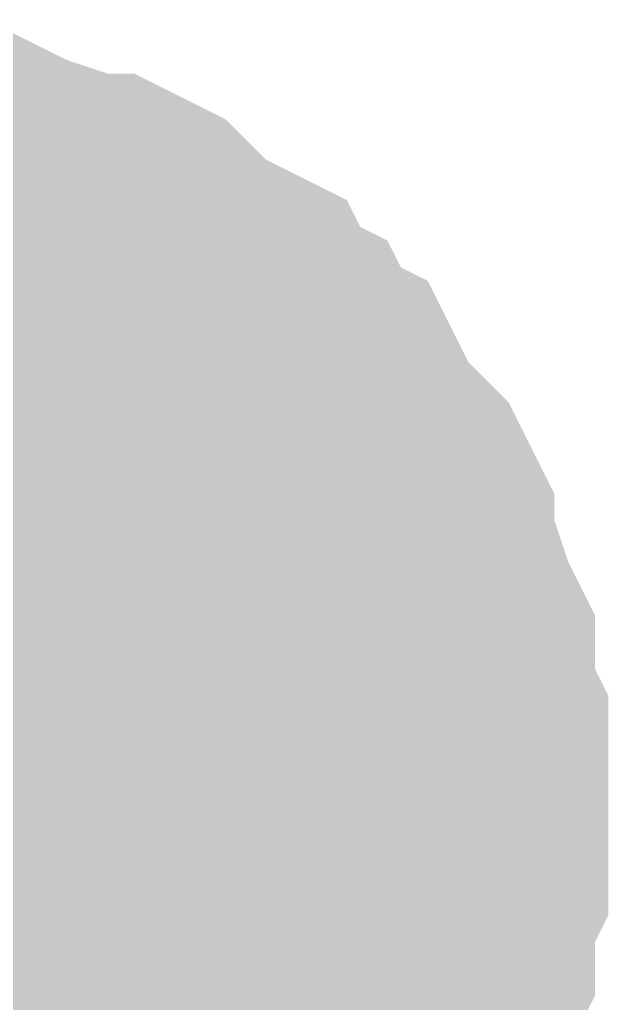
# Model space of a CAD drawing. Header units: inches. Extents: x 0 to 432, y 0 to 280.
# Drawn here: x 226.228 to 226.719, y 162.388 to 163.208 of the extents above; entities that cross this region are included whole.
import ezdxf

# ---------------------------------------------------------------- set-up
doc = ezdxf.new("R2010")
doc.units = ezdxf.units.IN
doc.layers.add('Sheet', color=255, linetype='Continuous')

msp = doc.modelspace()

# ---------------------------------------------------------------- linework, layer by layer
at = {"layer": 'Sheet'}
for points in [[(226.06383, 163.0582, 0.29972, 0.29972, 0), (226.08629, 163.0582, 0.29972, 0.29972, 0), (226.11999, 163.0582, 0.29972, 0.29972, 0), (226.14245, 163.04697, 0.29972, 0.29972, 0), (226.16491, 163.04697, 0.29972, 0.29972, 0), (226.18737, 163.04697, 0.29972, 0.29972, 0), (226.20983, 163.03574, 0.29972, 0.29972, 0), (226.24352, 163.02451, 0.29972, 0.29972, 0), (226.26599, 163.01328, 0.29972, 0.29972, 0), (226.28845, 163.01328, 0.29972, 0.29972, 0), (226.31091, 163.00205, 0.29972, 0.29972, 0), (226.32214, 162.99082, 0.29972, 0.29972, 0), (226.3446, 162.96836, 0.29972, 0.29972, 0), (226.36706, 162.95713, 0.29972, 0.29972, 0), (226.38952, 162.9459, 0.29972, 0.29972, 0), (226.40075, 162.92344, 0.29972, 0.29972, 0), (226.42322, 162.91221, 0.29972, 0.29972, 0), (226.43445, 162.88975, 0.29972, 0.29972, 0), (226.45691, 162.87852, 0.29972, 0.29972, 0), (226.46814, 162.85606, 0.29972, 0.29972, 0), (226.47937, 162.8336, 0.29972, 0.29972, 0), (226.50183, 162.81114, 0.29972, 0.29972, 0), (226.51306, 162.79991, 0.29972, 0.29972, 0), (226.52429, 162.77745, 0.29972, 0.29972, 0), (226.52429, 162.75499, 0.29972, 0.29972, 0), (226.53552, 162.73253, 0.29972, 0.29972, 0), (226.54675, 162.69884, 0.29972, 0.29972, 0), (226.55798, 162.67638, 0.29972, 0.29972, 0), (226.55798, 162.65392, 0.29972, 0.29972, 0), (226.55798, 162.63146, 0.29972, 0.29972, 0), (226.56922, 162.609, 0.29972, 0.29972, 0), (226.56922, 162.57531, 0.29972, 0.29972, 0), (226.56922, 162.55285, 0.29972, 0.29972, 0)], [(226.06383, 163.0582, 0.29972, 0.29972, 0), (226.08629, 163.0582, 0.29972, 0.29972, 0), (226.11999, 163.0582, 0.29972, 0.29972, 0), (226.14245, 163.04697, 0.29972, 0.29972, 0), (226.16491, 163.04697, 0.29972, 0.29972, 0), (226.18737, 163.04697, 0.29972, 0.29972, 0), (226.20983, 163.03574, 0.29972, 0.29972, 0), (226.24352, 163.02451, 0.29972, 0.29972, 0), (226.26599, 163.01328, 0.29972, 0.29972, 0), (226.28845, 163.01328, 0.29972, 0.29972, 0), (226.31091, 163.00205, 0.29972, 0.29972, 0), (226.32214, 162.99082, 0.29972, 0.29972, 0), (226.3446, 162.96836, 0.29972, 0.29972, 0), (226.36706, 162.95713, 0.29972, 0.29972, 0), (226.38952, 162.9459, 0.29972, 0.29972, 0), (226.40075, 162.92344, 0.29972, 0.29972, 0), (226.42322, 162.91221, 0.29972, 0.29972, 0), (226.43445, 162.88975, 0.29972, 0.29972, 0), (226.45691, 162.87852, 0.29972, 0.29972, 0), (226.46814, 162.85606, 0.29972, 0.29972, 0), (226.47937, 162.8336, 0.29972, 0.29972, 0), (226.50183, 162.81114, 0.29972, 0.29972, 0), (226.51306, 162.79991, 0.29972, 0.29972, 0), (226.52429, 162.77745, 0.29972, 0.29972, 0), (226.52429, 162.75499, 0.29972, 0.29972, 0), (226.53552, 162.73253, 0.29972, 0.29972, 0), (226.54675, 162.69884, 0.29972, 0.29972, 0), (226.55798, 162.67638, 0.29972, 0.29972, 0), (226.55798, 162.65392, 0.29972, 0.29972, 0), (226.55798, 162.63146, 0.29972, 0.29972, 0), (226.56922, 162.609, 0.29972, 0.29972, 0), (226.56922, 162.57531, 0.29972, 0.29972, 0), (226.56922, 162.55285, 0.29972, 0.29972, 0)], [(226.06383, 163.0582, 0.29972, 0.29972, 0), (226.08629, 163.0582, 0.29972, 0.29972, 0), (226.11999, 163.0582, 0.29972, 0.29972, 0), (226.14245, 163.04697, 0.29972, 0.29972, 0), (226.16491, 163.04697, 0.29972, 0.29972, 0), (226.18737, 163.04697, 0.29972, 0.29972, 0), (226.20983, 163.03574, 0.29972, 0.29972, 0), (226.24352, 163.02451, 0.29972, 0.29972, 0), (226.26599, 163.01328, 0.29972, 0.29972, 0), (226.28845, 163.01328, 0.29972, 0.29972, 0), (226.31091, 163.00205, 0.29972, 0.29972, 0), (226.32214, 162.99082, 0.29972, 0.29972, 0), (226.3446, 162.96836, 0.29972, 0.29972, 0), (226.36706, 162.95713, 0.29972, 0.29972, 0), (226.38952, 162.9459, 0.29972, 0.29972, 0), (226.40075, 162.92344, 0.29972, 0.29972, 0), (226.42322, 162.91221, 0.29972, 0.29972, 0), (226.43445, 162.88975, 0.29972, 0.29972, 0), (226.45691, 162.87852, 0.29972, 0.29972, 0), (226.46814, 162.85606, 0.29972, 0.29972, 0), (226.47937, 162.8336, 0.29972, 0.29972, 0), (226.50183, 162.81114, 0.29972, 0.29972, 0), (226.51306, 162.79991, 0.29972, 0.29972, 0), (226.52429, 162.77745, 0.29972, 0.29972, 0), (226.52429, 162.75499, 0.29972, 0.29972, 0), (226.53552, 162.73253, 0.29972, 0.29972, 0), (226.54675, 162.69884, 0.29972, 0.29972, 0), (226.55798, 162.67638, 0.29972, 0.29972, 0), (226.55798, 162.65392, 0.29972, 0.29972, 0), (226.55798, 162.63146, 0.29972, 0.29972, 0), (226.56922, 162.609, 0.29972, 0.29972, 0), (226.56922, 162.57531, 0.29972, 0.29972, 0), (226.56922, 162.55285, 0.29972, 0.29972, 0)], [(226.06383, 163.0582, 0.29972, 0.29972, 0), (226.08629, 163.0582, 0.29972, 0.29972, 0), (226.11999, 163.0582, 0.29972, 0.29972, 0), (226.14245, 163.04697, 0.29972, 0.29972, 0), (226.16491, 163.04697, 0.29972, 0.29972, 0), (226.18737, 163.04697, 0.29972, 0.29972, 0), (226.20983, 163.03574, 0.29972, 0.29972, 0), (226.24352, 163.02451, 0.29972, 0.29972, 0), (226.26599, 163.01328, 0.29972, 0.29972, 0), (226.28845, 163.01328, 0.29972, 0.29972, 0), (226.31091, 163.00205, 0.29972, 0.29972, 0), (226.32214, 162.99082, 0.29972, 0.29972, 0), (226.3446, 162.96836, 0.29972, 0.29972, 0), (226.36706, 162.95713, 0.29972, 0.29972, 0), (226.38952, 162.9459, 0.29972, 0.29972, 0), (226.40075, 162.92344, 0.29972, 0.29972, 0), (226.42322, 162.91221, 0.29972, 0.29972, 0), (226.43445, 162.88975, 0.29972, 0.29972, 0), (226.45691, 162.87852, 0.29972, 0.29972, 0), (226.46814, 162.85606, 0.29972, 0.29972, 0), (226.47937, 162.8336, 0.29972, 0.29972, 0), (226.50183, 162.81114, 0.29972, 0.29972, 0), (226.51306, 162.79991, 0.29972, 0.29972, 0), (226.52429, 162.77745, 0.29972, 0.29972, 0), (226.52429, 162.75499, 0.29972, 0.29972, 0), (226.53552, 162.73253, 0.29972, 0.29972, 0), (226.54675, 162.69884, 0.29972, 0.29972, 0), (226.55798, 162.67638, 0.29972, 0.29972, 0), (226.55798, 162.65392, 0.29972, 0.29972, 0), (226.55798, 162.63146, 0.29972, 0.29972, 0), (226.56922, 162.609, 0.29972, 0.29972, 0), (226.56922, 162.57531, 0.29972, 0.29972, 0), (226.56922, 162.55285, 0.29972, 0.29972, 0)], [(226.06383, 163.0582, 0.29972, 0.29972, 0), (226.08629, 163.0582, 0.29972, 0.29972, 0), (226.11999, 163.0582, 0.29972, 0.29972, 0), (226.14245, 163.04697, 0.29972, 0.29972, 0), (226.16491, 163.04697, 0.29972, 0.29972, 0), (226.18737, 163.04697, 0.29972, 0.29972, 0), (226.20983, 163.03574, 0.29972, 0.29972, 0), (226.24352, 163.02451, 0.29972, 0.29972, 0), (226.26599, 163.01328, 0.29972, 0.29972, 0), (226.28845, 163.01328, 0.29972, 0.29972, 0), (226.31091, 163.00205, 0.29972, 0.29972, 0), (226.32214, 162.99082, 0.29972, 0.29972, 0), (226.3446, 162.96836, 0.29972, 0.29972, 0), (226.36706, 162.95713, 0.29972, 0.29972, 0), (226.38952, 162.9459, 0.29972, 0.29972, 0), (226.40075, 162.92344, 0.29972, 0.29972, 0), (226.42322, 162.91221, 0.29972, 0.29972, 0), (226.43445, 162.88975, 0.29972, 0.29972, 0), (226.45691, 162.87852, 0.29972, 0.29972, 0), (226.46814, 162.85606, 0.29972, 0.29972, 0), (226.47937, 162.8336, 0.29972, 0.29972, 0), (226.50183, 162.81114, 0.29972, 0.29972, 0), (226.51306, 162.79991, 0.29972, 0.29972, 0), (226.52429, 162.77745, 0.29972, 0.29972, 0), (226.52429, 162.75499, 0.29972, 0.29972, 0), (226.53552, 162.73253, 0.29972, 0.29972, 0), (226.54675, 162.69884, 0.29972, 0.29972, 0), (226.55798, 162.67638, 0.29972, 0.29972, 0), (226.55798, 162.65392, 0.29972, 0.29972, 0), (226.55798, 162.63146, 0.29972, 0.29972, 0), (226.56922, 162.609, 0.29972, 0.29972, 0), (226.56922, 162.57531, 0.29972, 0.29972, 0), (226.56922, 162.55285, 0.29972, 0.29972, 0)], [(226.06383, 163.0582, 0.29972, 0.29972, 0), (226.08629, 163.0582, 0.29972, 0.29972, 0), (226.11999, 163.0582, 0.29972, 0.29972, 0), (226.14245, 163.04697, 0.29972, 0.29972, 0), (226.16491, 163.04697, 0.29972, 0.29972, 0), (226.18737, 163.04697, 0.29972, 0.29972, 0), (226.20983, 163.03574, 0.29972, 0.29972, 0), (226.24352, 163.02451, 0.29972, 0.29972, 0), (226.26599, 163.01328, 0.29972, 0.29972, 0), (226.28845, 163.01328, 0.29972, 0.29972, 0), (226.31091, 163.00205, 0.29972, 0.29972, 0), (226.32214, 162.99082, 0.29972, 0.29972, 0), (226.3446, 162.96836, 0.29972, 0.29972, 0), (226.36706, 162.95713, 0.29972, 0.29972, 0), (226.38952, 162.9459, 0.29972, 0.29972, 0), (226.40075, 162.92344, 0.29972, 0.29972, 0), (226.42322, 162.91221, 0.29972, 0.29972, 0), (226.43445, 162.88975, 0.29972, 0.29972, 0), (226.45691, 162.87852, 0.29972, 0.29972, 0), (226.46814, 162.85606, 0.29972, 0.29972, 0), (226.47937, 162.8336, 0.29972, 0.29972, 0), (226.50183, 162.81114, 0.29972, 0.29972, 0), (226.51306, 162.79991, 0.29972, 0.29972, 0), (226.52429, 162.77745, 0.29972, 0.29972, 0), (226.52429, 162.75499, 0.29972, 0.29972, 0), (226.53552, 162.73253, 0.29972, 0.29972, 0), (226.54675, 162.69884, 0.29972, 0.29972, 0), (226.55798, 162.67638, 0.29972, 0.29972, 0), (226.55798, 162.65392, 0.29972, 0.29972, 0), (226.55798, 162.63146, 0.29972, 0.29972, 0), (226.56922, 162.609, 0.29972, 0.29972, 0), (226.56922, 162.57531, 0.29972, 0.29972, 0), (226.56922, 162.55285, 0.29972, 0.29972, 0)], [(226.06383, 163.0582, 0.29972, 0.29972, 0), (226.08629, 163.0582, 0.29972, 0.29972, 0), (226.11999, 163.0582, 0.29972, 0.29972, 0), (226.14245, 163.04697, 0.29972, 0.29972, 0), (226.16491, 163.04697, 0.29972, 0.29972, 0), (226.18737, 163.04697, 0.29972, 0.29972, 0), (226.20983, 163.03574, 0.29972, 0.29972, 0), (226.24352, 163.02451, 0.29972, 0.29972, 0), (226.26599, 163.01328, 0.29972, 0.29972, 0), (226.28845, 163.01328, 0.29972, 0.29972, 0), (226.31091, 163.00205, 0.29972, 0.29972, 0), (226.32214, 162.99082, 0.29972, 0.29972, 0), (226.3446, 162.96836, 0.29972, 0.29972, 0), (226.36706, 162.95713, 0.29972, 0.29972, 0), (226.38952, 162.9459, 0.29972, 0.29972, 0), (226.40075, 162.92344, 0.29972, 0.29972, 0), (226.42322, 162.91221, 0.29972, 0.29972, 0), (226.43445, 162.88975, 0.29972, 0.29972, 0), (226.45691, 162.87852, 0.29972, 0.29972, 0), (226.46814, 162.85606, 0.29972, 0.29972, 0), (226.47937, 162.8336, 0.29972, 0.29972, 0), (226.50183, 162.81114, 0.29972, 0.29972, 0), (226.51306, 162.79991, 0.29972, 0.29972, 0), (226.52429, 162.77745, 0.29972, 0.29972, 0), (226.52429, 162.75499, 0.29972, 0.29972, 0), (226.53552, 162.73253, 0.29972, 0.29972, 0), (226.54675, 162.69884, 0.29972, 0.29972, 0), (226.55798, 162.67638, 0.29972, 0.29972, 0), (226.55798, 162.65392, 0.29972, 0.29972, 0), (226.55798, 162.63146, 0.29972, 0.29972, 0), (226.56922, 162.609, 0.29972, 0.29972, 0), (226.56922, 162.57531, 0.29972, 0.29972, 0), (226.56922, 162.55285, 0.29972, 0.29972, 0)], [(226.16491, 163.04697, 0.09906, 0.09906, 0), (226.18737, 163.04697, 0.09906, 0.09906, 0), (226.20983, 163.03574, 0.09906, 0.09906, 0), (226.24352, 163.02451, 0.09906, 0.09906, 0), (226.26599, 163.01328, 0.09906, 0.09906, 0), (226.28845, 163.01328, 0.09906, 0.09906, 0), (226.31091, 163.00205, 0.09906, 0.09906, 0), (226.32214, 162.99082, 0.09906, 0.09906, 0), (226.3446, 162.96836, 0.09906, 0.09906, 0), (226.36706, 162.95713, 0.09906, 0.09906, 0), (226.38952, 162.9459, 0.09906, 0.09906, 0), (226.40075, 162.92344, 0.09906, 0.09906, 0), (226.42322, 162.91221, 0.09906, 0.09906, 0), (226.43445, 162.88975, 0.09906, 0.09906, 0), (226.45691, 162.87852, 0.09906, 0.09906, 0), (226.46814, 162.85606, 0.09906, 0.09906, 0), (226.47937, 162.8336, 0.09906, 0.09906, 0), (226.50183, 162.81114, 0.09906, 0.09906, 0), (226.51306, 162.79991, 0.09906, 0.09906, 0), (226.52429, 162.77745, 0.09906, 0.09906, 0), (226.52429, 162.75499, 0.09906, 0.09906, 0), (226.53552, 162.73253, 0.09906, 0.09906, 0), (226.54675, 162.69884, 0.09906, 0.09906, 0), (226.55798, 162.67638, 0.09906, 0.09906, 0), (226.55798, 162.65392, 0.09906, 0.09906, 0), (226.55798, 162.63146, 0.09906, 0.09906, 0), (226.56922, 162.609, 0.09906, 0.09906, 0), (226.56922, 162.57531, 0.09906, 0.09906, 0), (226.56922, 162.55285, 0.09906, 0.09906, 0)], [(226.16491, 163.04697, 0.09906, 0.09906, 0), (226.18737, 163.04697, 0.09906, 0.09906, 0), (226.20983, 163.03574, 0.09906, 0.09906, 0), (226.24352, 163.02451, 0.09906, 0.09906, 0), (226.26599, 163.01328, 0.09906, 0.09906, 0), (226.28845, 163.01328, 0.09906, 0.09906, 0), (226.31091, 163.00205, 0.09906, 0.09906, 0), (226.32214, 162.99082, 0.09906, 0.09906, 0), (226.3446, 162.96836, 0.09906, 0.09906, 0), (226.36706, 162.95713, 0.09906, 0.09906, 0), (226.38952, 162.9459, 0.09906, 0.09906, 0), (226.40075, 162.92344, 0.09906, 0.09906, 0), (226.42322, 162.91221, 0.09906, 0.09906, 0), (226.43445, 162.88975, 0.09906, 0.09906, 0), (226.45691, 162.87852, 0.09906, 0.09906, 0), (226.46814, 162.85606, 0.09906, 0.09906, 0), (226.47937, 162.8336, 0.09906, 0.09906, 0), (226.50183, 162.81114, 0.09906, 0.09906, 0), (226.51306, 162.79991, 0.09906, 0.09906, 0), (226.52429, 162.77745, 0.09906, 0.09906, 0), (226.52429, 162.75499, 0.09906, 0.09906, 0), (226.53552, 162.73253, 0.09906, 0.09906, 0), (226.54675, 162.69884, 0.09906, 0.09906, 0), (226.55798, 162.67638, 0.09906, 0.09906, 0), (226.55798, 162.65392, 0.09906, 0.09906, 0), (226.55798, 162.63146, 0.09906, 0.09906, 0), (226.56922, 162.609, 0.09906, 0.09906, 0), (226.56922, 162.57531, 0.09906, 0.09906, 0), (226.56922, 162.55285, 0.09906, 0.09906, 0)], [(226.16491, 163.04697, 0.09906, 0.09906, 0), (226.18737, 163.04697, 0.09906, 0.09906, 0), (226.20983, 163.03574, 0.09906, 0.09906, 0), (226.24352, 163.02451, 0.09906, 0.09906, 0), (226.26599, 163.01328, 0.09906, 0.09906, 0), (226.28845, 163.01328, 0.09906, 0.09906, 0), (226.31091, 163.00205, 0.09906, 0.09906, 0), (226.32214, 162.99082, 0.09906, 0.09906, 0), (226.3446, 162.96836, 0.09906, 0.09906, 0), (226.36706, 162.95713, 0.09906, 0.09906, 0), (226.38952, 162.9459, 0.09906, 0.09906, 0), (226.40075, 162.92344, 0.09906, 0.09906, 0), (226.42322, 162.91221, 0.09906, 0.09906, 0), (226.43445, 162.88975, 0.09906, 0.09906, 0), (226.45691, 162.87852, 0.09906, 0.09906, 0), (226.46814, 162.85606, 0.09906, 0.09906, 0), (226.47937, 162.8336, 0.09906, 0.09906, 0), (226.50183, 162.81114, 0.09906, 0.09906, 0), (226.51306, 162.79991, 0.09906, 0.09906, 0), (226.52429, 162.77745, 0.09906, 0.09906, 0), (226.52429, 162.75499, 0.09906, 0.09906, 0), (226.53552, 162.73253, 0.09906, 0.09906, 0), (226.54675, 162.69884, 0.09906, 0.09906, 0), (226.55798, 162.67638, 0.09906, 0.09906, 0), (226.55798, 162.65392, 0.09906, 0.09906, 0), (226.55798, 162.63146, 0.09906, 0.09906, 0), (226.56922, 162.609, 0.09906, 0.09906, 0), (226.56922, 162.57531, 0.09906, 0.09906, 0), (226.56922, 162.55285, 0.09906, 0.09906, 0)], [(226.16491, 163.04697, 0.09906, 0.09906, 0), (226.18737, 163.04697, 0.09906, 0.09906, 0), (226.20983, 163.03574, 0.09906, 0.09906, 0), (226.24352, 163.02451, 0.09906, 0.09906, 0), (226.26599, 163.01328, 0.09906, 0.09906, 0), (226.28845, 163.01328, 0.09906, 0.09906, 0), (226.31091, 163.00205, 0.09906, 0.09906, 0), (226.32214, 162.99082, 0.09906, 0.09906, 0), (226.3446, 162.96836, 0.09906, 0.09906, 0), (226.36706, 162.95713, 0.09906, 0.09906, 0), (226.38952, 162.9459, 0.09906, 0.09906, 0), (226.40075, 162.92344, 0.09906, 0.09906, 0), (226.42322, 162.91221, 0.09906, 0.09906, 0), (226.43445, 162.88975, 0.09906, 0.09906, 0), (226.45691, 162.87852, 0.09906, 0.09906, 0), (226.46814, 162.85606, 0.09906, 0.09906, 0), (226.47937, 162.8336, 0.09906, 0.09906, 0), (226.50183, 162.81114, 0.09906, 0.09906, 0), (226.51306, 162.79991, 0.09906, 0.09906, 0), (226.52429, 162.77745, 0.09906, 0.09906, 0), (226.52429, 162.75499, 0.09906, 0.09906, 0), (226.53552, 162.73253, 0.09906, 0.09906, 0), (226.54675, 162.69884, 0.09906, 0.09906, 0), (226.55798, 162.67638, 0.09906, 0.09906, 0), (226.55798, 162.65392, 0.09906, 0.09906, 0), (226.55798, 162.63146, 0.09906, 0.09906, 0), (226.56922, 162.609, 0.09906, 0.09906, 0), (226.56922, 162.57531, 0.09906, 0.09906, 0), (226.56922, 162.55285, 0.09906, 0.09906, 0)], [(226.16491, 163.04697, 0.09906, 0.09906, 0), (226.18737, 163.04697, 0.09906, 0.09906, 0), (226.20983, 163.03574, 0.09906, 0.09906, 0), (226.24352, 163.02451, 0.09906, 0.09906, 0), (226.26599, 163.01328, 0.09906, 0.09906, 0), (226.28845, 163.01328, 0.09906, 0.09906, 0), (226.31091, 163.00205, 0.09906, 0.09906, 0), (226.32214, 162.99082, 0.09906, 0.09906, 0), (226.3446, 162.96836, 0.09906, 0.09906, 0), (226.36706, 162.95713, 0.09906, 0.09906, 0), (226.38952, 162.9459, 0.09906, 0.09906, 0), (226.40075, 162.92344, 0.09906, 0.09906, 0), (226.42322, 162.91221, 0.09906, 0.09906, 0), (226.43445, 162.88975, 0.09906, 0.09906, 0), (226.45691, 162.87852, 0.09906, 0.09906, 0), (226.46814, 162.85606, 0.09906, 0.09906, 0), (226.47937, 162.8336, 0.09906, 0.09906, 0), (226.50183, 162.81114, 0.09906, 0.09906, 0), (226.51306, 162.79991, 0.09906, 0.09906, 0), (226.52429, 162.77745, 0.09906, 0.09906, 0), (226.52429, 162.75499, 0.09906, 0.09906, 0), (226.53552, 162.73253, 0.09906, 0.09906, 0), (226.54675, 162.69884, 0.09906, 0.09906, 0), (226.55798, 162.67638, 0.09906, 0.09906, 0), (226.55798, 162.65392, 0.09906, 0.09906, 0), (226.55798, 162.63146, 0.09906, 0.09906, 0), (226.56922, 162.609, 0.09906, 0.09906, 0), (226.56922, 162.57531, 0.09906, 0.09906, 0), (226.56922, 162.55285, 0.09906, 0.09906, 0)], [(226.16491, 163.04697, 0.09906, 0.09906, 0), (226.18737, 163.04697, 0.09906, 0.09906, 0), (226.20983, 163.03574, 0.09906, 0.09906, 0), (226.24352, 163.02451, 0.09906, 0.09906, 0), (226.26599, 163.01328, 0.09906, 0.09906, 0), (226.28845, 163.01328, 0.09906, 0.09906, 0), (226.31091, 163.00205, 0.09906, 0.09906, 0), (226.32214, 162.99082, 0.09906, 0.09906, 0), (226.3446, 162.96836, 0.09906, 0.09906, 0), (226.36706, 162.95713, 0.09906, 0.09906, 0), (226.38952, 162.9459, 0.09906, 0.09906, 0), (226.40075, 162.92344, 0.09906, 0.09906, 0), (226.42322, 162.91221, 0.09906, 0.09906, 0), (226.43445, 162.88975, 0.09906, 0.09906, 0), (226.45691, 162.87852, 0.09906, 0.09906, 0), (226.46814, 162.85606, 0.09906, 0.09906, 0), (226.47937, 162.8336, 0.09906, 0.09906, 0), (226.50183, 162.81114, 0.09906, 0.09906, 0), (226.51306, 162.79991, 0.09906, 0.09906, 0), (226.52429, 162.77745, 0.09906, 0.09906, 0), (226.52429, 162.75499, 0.09906, 0.09906, 0), (226.53552, 162.73253, 0.09906, 0.09906, 0), (226.54675, 162.69884, 0.09906, 0.09906, 0), (226.55798, 162.67638, 0.09906, 0.09906, 0), (226.55798, 162.65392, 0.09906, 0.09906, 0), (226.55798, 162.63146, 0.09906, 0.09906, 0), (226.56922, 162.609, 0.09906, 0.09906, 0), (226.56922, 162.57531, 0.09906, 0.09906, 0), (226.56922, 162.55285, 0.09906, 0.09906, 0)], [(226.16491, 163.04697, 0.09906, 0.09906, 0), (226.18737, 163.04697, 0.09906, 0.09906, 0), (226.20983, 163.03574, 0.09906, 0.09906, 0), (226.24352, 163.02451, 0.09906, 0.09906, 0), (226.26599, 163.01328, 0.09906, 0.09906, 0), (226.28845, 163.01328, 0.09906, 0.09906, 0), (226.31091, 163.00205, 0.09906, 0.09906, 0), (226.32214, 162.99082, 0.09906, 0.09906, 0), (226.3446, 162.96836, 0.09906, 0.09906, 0), (226.36706, 162.95713, 0.09906, 0.09906, 0), (226.38952, 162.9459, 0.09906, 0.09906, 0), (226.40075, 162.92344, 0.09906, 0.09906, 0), (226.42322, 162.91221, 0.09906, 0.09906, 0), (226.43445, 162.88975, 0.09906, 0.09906, 0), (226.45691, 162.87852, 0.09906, 0.09906, 0), (226.46814, 162.85606, 0.09906, 0.09906, 0), (226.47937, 162.8336, 0.09906, 0.09906, 0), (226.50183, 162.81114, 0.09906, 0.09906, 0), (226.51306, 162.79991, 0.09906, 0.09906, 0), (226.52429, 162.77745, 0.09906, 0.09906, 0), (226.52429, 162.75499, 0.09906, 0.09906, 0), (226.53552, 162.73253, 0.09906, 0.09906, 0), (226.54675, 162.69884, 0.09906, 0.09906, 0), (226.55798, 162.67638, 0.09906, 0.09906, 0), (226.55798, 162.65392, 0.09906, 0.09906, 0), (226.55798, 162.63146, 0.09906, 0.09906, 0), (226.56922, 162.609, 0.09906, 0.09906, 0), (226.56922, 162.57531, 0.09906, 0.09906, 0), (226.56922, 162.55285, 0.09906, 0.09906, 0)], [(226.56922, 162.55285, 0.29972, 0.29972, 0), (226.56922, 162.53039, 0.29972, 0.29972, 0), (226.56922, 162.4967, 0.29972, 0.29972, 0), (226.55798, 162.47424, 0.29972, 0.29972, 0), (226.55798, 162.45178, 0.29972, 0.29972, 0), (226.55798, 162.42932, 0.29972, 0.29972, 0), (226.54675, 162.40686, 0.29972, 0.29972, 0), (226.53552, 162.37318, 0.29972, 0.29972, 0), (226.52429, 162.35072, 0.29972, 0.29972, 0), (226.52429, 162.32826, 0.29972, 0.29972, 0), (226.51306, 162.3058, 0.29972, 0.29972, 0), (226.50183, 162.29457, 0.29972, 0.29972, 0), (226.47937, 162.27211, 0.29972, 0.29972, 0), (226.46814, 162.24965, 0.29972, 0.29972, 0), (226.45691, 162.22719, 0.29972, 0.29972, 0)], [(226.56922, 162.55285, 0.29972, 0.29972, 0), (226.56922, 162.53039, 0.29972, 0.29972, 0), (226.56922, 162.4967, 0.29972, 0.29972, 0), (226.55798, 162.47424, 0.29972, 0.29972, 0), (226.55798, 162.45178, 0.29972, 0.29972, 0), (226.55798, 162.42932, 0.29972, 0.29972, 0), (226.54675, 162.40686, 0.29972, 0.29972, 0), (226.53552, 162.37318, 0.29972, 0.29972, 0), (226.52429, 162.35072, 0.29972, 0.29972, 0), (226.52429, 162.32826, 0.29972, 0.29972, 0), (226.51306, 162.3058, 0.29972, 0.29972, 0), (226.50183, 162.29457, 0.29972, 0.29972, 0), (226.47937, 162.27211, 0.29972, 0.29972, 0), (226.46814, 162.24965, 0.29972, 0.29972, 0), (226.45691, 162.22719, 0.29972, 0.29972, 0)], [(226.56922, 162.55285, 0.29972, 0.29972, 0), (226.56922, 162.53039, 0.29972, 0.29972, 0), (226.56922, 162.4967, 0.29972, 0.29972, 0), (226.55798, 162.47424, 0.29972, 0.29972, 0), (226.55798, 162.45178, 0.29972, 0.29972, 0), (226.55798, 162.42932, 0.29972, 0.29972, 0), (226.54675, 162.40686, 0.29972, 0.29972, 0), (226.53552, 162.37318, 0.29972, 0.29972, 0), (226.52429, 162.35072, 0.29972, 0.29972, 0), (226.52429, 162.32826, 0.29972, 0.29972, 0), (226.51306, 162.3058, 0.29972, 0.29972, 0), (226.50183, 162.29457, 0.29972, 0.29972, 0), (226.47937, 162.27211, 0.29972, 0.29972, 0), (226.46814, 162.24965, 0.29972, 0.29972, 0), (226.45691, 162.22719, 0.29972, 0.29972, 0)], [(226.56922, 162.55285, 0.29972, 0.29972, 0), (226.56922, 162.53039, 0.29972, 0.29972, 0), (226.56922, 162.4967, 0.29972, 0.29972, 0), (226.55798, 162.47424, 0.29972, 0.29972, 0), (226.55798, 162.45178, 0.29972, 0.29972, 0), (226.55798, 162.42932, 0.29972, 0.29972, 0), (226.54675, 162.40686, 0.29972, 0.29972, 0), (226.53552, 162.37318, 0.29972, 0.29972, 0), (226.52429, 162.35072, 0.29972, 0.29972, 0), (226.52429, 162.32826, 0.29972, 0.29972, 0), (226.51306, 162.3058, 0.29972, 0.29972, 0), (226.50183, 162.29457, 0.29972, 0.29972, 0), (226.47937, 162.27211, 0.29972, 0.29972, 0), (226.46814, 162.24965, 0.29972, 0.29972, 0), (226.45691, 162.22719, 0.29972, 0.29972, 0)], [(226.56922, 162.55285, 0.29972, 0.29972, 0), (226.56922, 162.53039, 0.29972, 0.29972, 0), (226.56922, 162.4967, 0.29972, 0.29972, 0), (226.55798, 162.47424, 0.29972, 0.29972, 0), (226.55798, 162.45178, 0.29972, 0.29972, 0), (226.55798, 162.42932, 0.29972, 0.29972, 0), (226.54675, 162.40686, 0.29972, 0.29972, 0), (226.53552, 162.37318, 0.29972, 0.29972, 0), (226.52429, 162.35072, 0.29972, 0.29972, 0), (226.52429, 162.32826, 0.29972, 0.29972, 0), (226.51306, 162.3058, 0.29972, 0.29972, 0), (226.50183, 162.29457, 0.29972, 0.29972, 0), (226.47937, 162.27211, 0.29972, 0.29972, 0), (226.46814, 162.24965, 0.29972, 0.29972, 0), (226.45691, 162.22719, 0.29972, 0.29972, 0)], [(226.56922, 162.55285, 0.29972, 0.29972, 0), (226.56922, 162.53039, 0.29972, 0.29972, 0), (226.56922, 162.4967, 0.29972, 0.29972, 0), (226.55798, 162.47424, 0.29972, 0.29972, 0), (226.55798, 162.45178, 0.29972, 0.29972, 0), (226.55798, 162.42932, 0.29972, 0.29972, 0), (226.54675, 162.40686, 0.29972, 0.29972, 0), (226.53552, 162.37318, 0.29972, 0.29972, 0), (226.52429, 162.35072, 0.29972, 0.29972, 0), (226.52429, 162.32826, 0.29972, 0.29972, 0), (226.51306, 162.3058, 0.29972, 0.29972, 0), (226.50183, 162.29457, 0.29972, 0.29972, 0), (226.47937, 162.27211, 0.29972, 0.29972, 0), (226.46814, 162.24965, 0.29972, 0.29972, 0), (226.45691, 162.22719, 0.29972, 0.29972, 0)], [(226.56922, 162.55285, 0.29972, 0.29972, 0), (226.56922, 162.53039, 0.29972, 0.29972, 0), (226.56922, 162.4967, 0.29972, 0.29972, 0), (226.55798, 162.47424, 0.29972, 0.29972, 0), (226.55798, 162.45178, 0.29972, 0.29972, 0), (226.55798, 162.42932, 0.29972, 0.29972, 0), (226.54675, 162.40686, 0.29972, 0.29972, 0), (226.53552, 162.37318, 0.29972, 0.29972, 0), (226.52429, 162.35072, 0.29972, 0.29972, 0), (226.52429, 162.32826, 0.29972, 0.29972, 0), (226.51306, 162.3058, 0.29972, 0.29972, 0), (226.50183, 162.29457, 0.29972, 0.29972, 0), (226.47937, 162.27211, 0.29972, 0.29972, 0), (226.46814, 162.24965, 0.29972, 0.29972, 0), (226.45691, 162.22719, 0.29972, 0.29972, 0)], [(226.56922, 162.55285, 0.29972, 0.29972, 0), (226.56922, 162.55285, 0.29972, 0.29972, 0), (226.56922, 162.55285, 0.29972, 0.29972, 0), (226.56922, 162.55285, 0.29972, 0.29972, 0), (226.56922, 162.55285, 0.29972, 0.29972, 0), (226.56922, 162.55285, 0.29972, 0.29972, 0), (226.56922, 162.55285, 0.29972, 0.29972, 0), (226.56922, 162.55285, 0.29972, 0.29972, 0), (226.56922, 162.55285, 0.29972, 0.29972, 0), (226.56922, 162.55285, 0.29972, 0.29972, 0), (226.56922, 162.55285, 0.29972, 0.29972, 0), (226.56922, 162.55285, 0.29972, 0.29972, 0), (226.56922, 162.55285, 0.29972, 0.29972, 0), (226.56922, 162.55285, 0.29972, 0.29972, 0), (226.56922, 162.55285, 0.29972, 0.29972, 0), (226.56922, 162.55285, 0.29972, 0.29972, 0), (226.56922, 162.55285, 0.29972, 0.29972, 0), (226.56922, 162.55285, 0.29972, 0.29972, 0), (226.56922, 162.55285, 0.29972, 0.29972, 0), (226.56922, 162.55285, 0.29972, 0.29972, 0), (226.56922, 162.55285, 0.29972, 0.29972, 0), (226.56922, 162.55285, 0.29972, 0.29972, 0), (226.56922, 162.55285, 0.29972, 0.29972, 0), (226.56922, 162.55285, 0.29972, 0.29972, 0), (226.56922, 162.55285, 0.29972, 0.29972, 0), (226.56922, 162.55285, 0.29972, 0.29972, 0), (226.56922, 162.55285, 0.29972, 0.29972, 0), (226.56922, 162.55285, 0.29972, 0.29972, 0), (226.56922, 162.55285, 0.29972, 0.29972, 0), (226.56922, 162.55285, 0.29972, 0.29972, 0), (226.56922, 162.55285, 0.29972, 0.29972, 0), (226.56922, 162.55285, 0.29972, 0.29972, 0), (226.56922, 162.55285, 0.29972, 0.29972, 0)], [(226.56922, 162.55285, 0.29972, 0.29972, 0), (226.56922, 162.55285, 0.29972, 0.29972, 0)], [(226.56922, 162.55285, 0.29972, 0.29972, 0), (226.56922, 162.55285, 0.29972, 0.29972, 0), (226.56922, 162.55285, 0.29972, 0.29972, 0), (226.56922, 162.55285, 0.29972, 0.29972, 0), (226.56922, 162.55285, 0.29972, 0.29972, 0), (226.56922, 162.55285, 0.29972, 0.29972, 0), (226.56922, 162.55285, 0.29972, 0.29972, 0), (226.56922, 162.55285, 0.29972, 0.29972, 0), (226.56922, 162.55285, 0.29972, 0.29972, 0), (226.56922, 162.55285, 0.29972, 0.29972, 0), (226.56922, 162.55285, 0.29972, 0.29972, 0), (226.56922, 162.55285, 0.29972, 0.29972, 0), (226.56922, 162.55285, 0.29972, 0.29972, 0), (226.56922, 162.55285, 0.29972, 0.29972, 0), (226.56922, 162.55285, 0.29972, 0.29972, 0), (226.56922, 162.55285, 0.29972, 0.29972, 0), (226.56922, 162.55285, 0.29972, 0.29972, 0), (226.56922, 162.55285, 0.29972, 0.29972, 0), (226.56922, 162.55285, 0.29972, 0.29972, 0), (226.56922, 162.55285, 0.29972, 0.29972, 0), (226.56922, 162.55285, 0.29972, 0.29972, 0), (226.56922, 162.55285, 0.29972, 0.29972, 0), (226.56922, 162.55285, 0.29972, 0.29972, 0), (226.56922, 162.55285, 0.29972, 0.29972, 0), (226.56922, 162.55285, 0.29972, 0.29972, 0), (226.56922, 162.55285, 0.29972, 0.29972, 0), (226.56922, 162.55285, 0.29972, 0.29972, 0), (226.56922, 162.55285, 0.29972, 0.29972, 0), (226.56922, 162.55285, 0.29972, 0.29972, 0), (226.56922, 162.55285, 0.29972, 0.29972, 0), (226.56922, 162.55285, 0.29972, 0.29972, 0), (226.56922, 162.55285, 0.29972, 0.29972, 0), (226.56922, 162.55285, 0.29972, 0.29972, 0)], [(226.56922, 162.55285, 0.29972, 0.29972, 0), (226.56922, 162.55285, 0.29972, 0.29972, 0)], [(226.56922, 162.55285, 0.29972, 0.29972, 0), (226.56922, 162.55285, 0.29972, 0.29972, 0), (226.56922, 162.55285, 0.29972, 0.29972, 0), (226.56922, 162.55285, 0.29972, 0.29972, 0), (226.56922, 162.55285, 0.29972, 0.29972, 0), (226.56922, 162.55285, 0.29972, 0.29972, 0), (226.56922, 162.55285, 0.29972, 0.29972, 0), (226.56922, 162.55285, 0.29972, 0.29972, 0), (226.56922, 162.55285, 0.29972, 0.29972, 0), (226.56922, 162.55285, 0.29972, 0.29972, 0), (226.56922, 162.55285, 0.29972, 0.29972, 0), (226.56922, 162.55285, 0.29972, 0.29972, 0), (226.56922, 162.55285, 0.29972, 0.29972, 0), (226.56922, 162.55285, 0.29972, 0.29972, 0), (226.56922, 162.55285, 0.29972, 0.29972, 0), (226.56922, 162.55285, 0.29972, 0.29972, 0), (226.56922, 162.55285, 0.29972, 0.29972, 0), (226.56922, 162.55285, 0.29972, 0.29972, 0), (226.56922, 162.55285, 0.29972, 0.29972, 0), (226.56922, 162.55285, 0.29972, 0.29972, 0), (226.56922, 162.55285, 0.29972, 0.29972, 0), (226.56922, 162.55285, 0.29972, 0.29972, 0), (226.56922, 162.55285, 0.29972, 0.29972, 0), (226.56922, 162.55285, 0.29972, 0.29972, 0), (226.56922, 162.55285, 0.29972, 0.29972, 0), (226.56922, 162.55285, 0.29972, 0.29972, 0), (226.56922, 162.55285, 0.29972, 0.29972, 0), (226.56922, 162.55285, 0.29972, 0.29972, 0), (226.56922, 162.55285, 0.29972, 0.29972, 0), (226.56922, 162.55285, 0.29972, 0.29972, 0), (226.56922, 162.55285, 0.29972, 0.29972, 0), (226.56922, 162.55285, 0.29972, 0.29972, 0), (226.56922, 162.55285, 0.29972, 0.29972, 0)], [(226.56922, 162.55285, 0.29972, 0.29972, 0), (226.56922, 162.55285, 0.29972, 0.29972, 0)], [(226.56922, 162.55285, 0.29972, 0.29972, 0), (226.56922, 162.55285, 0.29972, 0.29972, 0), (226.56922, 162.55285, 0.29972, 0.29972, 0), (226.56922, 162.55285, 0.29972, 0.29972, 0), (226.56922, 162.55285, 0.29972, 0.29972, 0), (226.56922, 162.55285, 0.29972, 0.29972, 0), (226.56922, 162.55285, 0.29972, 0.29972, 0), (226.56922, 162.55285, 0.29972, 0.29972, 0), (226.56922, 162.55285, 0.29972, 0.29972, 0), (226.56922, 162.55285, 0.29972, 0.29972, 0), (226.56922, 162.55285, 0.29972, 0.29972, 0), (226.56922, 162.55285, 0.29972, 0.29972, 0), (226.56922, 162.55285, 0.29972, 0.29972, 0), (226.56922, 162.55285, 0.29972, 0.29972, 0), (226.56922, 162.55285, 0.29972, 0.29972, 0), (226.56922, 162.55285, 0.29972, 0.29972, 0), (226.56922, 162.55285, 0.29972, 0.29972, 0), (226.56922, 162.55285, 0.29972, 0.29972, 0), (226.56922, 162.55285, 0.29972, 0.29972, 0), (226.56922, 162.55285, 0.29972, 0.29972, 0), (226.56922, 162.55285, 0.29972, 0.29972, 0), (226.56922, 162.55285, 0.29972, 0.29972, 0), (226.56922, 162.55285, 0.29972, 0.29972, 0), (226.56922, 162.55285, 0.29972, 0.29972, 0), (226.56922, 162.55285, 0.29972, 0.29972, 0), (226.56922, 162.55285, 0.29972, 0.29972, 0), (226.56922, 162.55285, 0.29972, 0.29972, 0), (226.56922, 162.55285, 0.29972, 0.29972, 0), (226.56922, 162.55285, 0.29972, 0.29972, 0), (226.56922, 162.55285, 0.29972, 0.29972, 0), (226.56922, 162.55285, 0.29972, 0.29972, 0), (226.56922, 162.55285, 0.29972, 0.29972, 0), (226.56922, 162.55285, 0.29972, 0.29972, 0)], [(226.56922, 162.55285, 0.29972, 0.29972, 0), (226.56922, 162.55285, 0.29972, 0.29972, 0)], [(226.56922, 162.55285, 0.29972, 0.29972, 0), (226.56922, 162.55285, 0.29972, 0.29972, 0), (226.56922, 162.55285, 0.29972, 0.29972, 0), (226.56922, 162.55285, 0.29972, 0.29972, 0), (226.56922, 162.55285, 0.29972, 0.29972, 0), (226.56922, 162.55285, 0.29972, 0.29972, 0), (226.56922, 162.55285, 0.29972, 0.29972, 0), (226.56922, 162.55285, 0.29972, 0.29972, 0), (226.56922, 162.55285, 0.29972, 0.29972, 0), (226.56922, 162.55285, 0.29972, 0.29972, 0), (226.56922, 162.55285, 0.29972, 0.29972, 0), (226.56922, 162.55285, 0.29972, 0.29972, 0), (226.56922, 162.55285, 0.29972, 0.29972, 0), (226.56922, 162.55285, 0.29972, 0.29972, 0), (226.56922, 162.55285, 0.29972, 0.29972, 0), (226.56922, 162.55285, 0.29972, 0.29972, 0), (226.56922, 162.55285, 0.29972, 0.29972, 0), (226.56922, 162.55285, 0.29972, 0.29972, 0), (226.56922, 162.55285, 0.29972, 0.29972, 0), (226.56922, 162.55285, 0.29972, 0.29972, 0), (226.56922, 162.55285, 0.29972, 0.29972, 0), (226.56922, 162.55285, 0.29972, 0.29972, 0), (226.56922, 162.55285, 0.29972, 0.29972, 0), (226.56922, 162.55285, 0.29972, 0.29972, 0), (226.56922, 162.55285, 0.29972, 0.29972, 0), (226.56922, 162.55285, 0.29972, 0.29972, 0), (226.56922, 162.55285, 0.29972, 0.29972, 0), (226.56922, 162.55285, 0.29972, 0.29972, 0), (226.56922, 162.55285, 0.29972, 0.29972, 0), (226.56922, 162.55285, 0.29972, 0.29972, 0), (226.56922, 162.55285, 0.29972, 0.29972, 0), (226.56922, 162.55285, 0.29972, 0.29972, 0), (226.56922, 162.55285, 0.29972, 0.29972, 0)], [(226.56922, 162.55285, 0.29972, 0.29972, 0), (226.56922, 162.55285, 0.29972, 0.29972, 0)], [(226.56922, 162.55285, 0.29972, 0.29972, 0), (226.56922, 162.55285, 0.29972, 0.29972, 0), (226.56922, 162.55285, 0.29972, 0.29972, 0), (226.56922, 162.55285, 0.29972, 0.29972, 0), (226.56922, 162.55285, 0.29972, 0.29972, 0), (226.56922, 162.55285, 0.29972, 0.29972, 0), (226.56922, 162.55285, 0.29972, 0.29972, 0), (226.56922, 162.55285, 0.29972, 0.29972, 0), (226.56922, 162.55285, 0.29972, 0.29972, 0), (226.56922, 162.55285, 0.29972, 0.29972, 0), (226.56922, 162.55285, 0.29972, 0.29972, 0), (226.56922, 162.55285, 0.29972, 0.29972, 0), (226.56922, 162.55285, 0.29972, 0.29972, 0), (226.56922, 162.55285, 0.29972, 0.29972, 0), (226.56922, 162.55285, 0.29972, 0.29972, 0), (226.56922, 162.55285, 0.29972, 0.29972, 0), (226.56922, 162.55285, 0.29972, 0.29972, 0), (226.56922, 162.55285, 0.29972, 0.29972, 0), (226.56922, 162.55285, 0.29972, 0.29972, 0), (226.56922, 162.55285, 0.29972, 0.29972, 0), (226.56922, 162.55285, 0.29972, 0.29972, 0), (226.56922, 162.55285, 0.29972, 0.29972, 0), (226.56922, 162.55285, 0.29972, 0.29972, 0), (226.56922, 162.55285, 0.29972, 0.29972, 0), (226.56922, 162.55285, 0.29972, 0.29972, 0), (226.56922, 162.55285, 0.29972, 0.29972, 0), (226.56922, 162.55285, 0.29972, 0.29972, 0), (226.56922, 162.55285, 0.29972, 0.29972, 0), (226.56922, 162.55285, 0.29972, 0.29972, 0), (226.56922, 162.55285, 0.29972, 0.29972, 0), (226.56922, 162.55285, 0.29972, 0.29972, 0), (226.56922, 162.55285, 0.29972, 0.29972, 0), (226.56922, 162.55285, 0.29972, 0.29972, 0)], [(226.56922, 162.55285, 0.29972, 0.29972, 0), (226.56922, 162.55285, 0.29972, 0.29972, 0)], [(226.56922, 162.55285, 0.29972, 0.29972, 0), (226.56922, 162.55285, 0.29972, 0.29972, 0), (226.56922, 162.55285, 0.29972, 0.29972, 0), (226.56922, 162.55285, 0.29972, 0.29972, 0), (226.56922, 162.55285, 0.29972, 0.29972, 0), (226.56922, 162.55285, 0.29972, 0.29972, 0), (226.56922, 162.55285, 0.29972, 0.29972, 0), (226.56922, 162.55285, 0.29972, 0.29972, 0), (226.56922, 162.55285, 0.29972, 0.29972, 0), (226.56922, 162.55285, 0.29972, 0.29972, 0), (226.56922, 162.55285, 0.29972, 0.29972, 0), (226.56922, 162.55285, 0.29972, 0.29972, 0), (226.56922, 162.55285, 0.29972, 0.29972, 0), (226.56922, 162.55285, 0.29972, 0.29972, 0), (226.56922, 162.55285, 0.29972, 0.29972, 0), (226.56922, 162.55285, 0.29972, 0.29972, 0), (226.56922, 162.55285, 0.29972, 0.29972, 0), (226.56922, 162.55285, 0.29972, 0.29972, 0), (226.56922, 162.55285, 0.29972, 0.29972, 0), (226.56922, 162.55285, 0.29972, 0.29972, 0), (226.56922, 162.55285, 0.29972, 0.29972, 0), (226.56922, 162.55285, 0.29972, 0.29972, 0), (226.56922, 162.55285, 0.29972, 0.29972, 0), (226.56922, 162.55285, 0.29972, 0.29972, 0), (226.56922, 162.55285, 0.29972, 0.29972, 0), (226.56922, 162.55285, 0.29972, 0.29972, 0), (226.56922, 162.55285, 0.29972, 0.29972, 0), (226.56922, 162.55285, 0.29972, 0.29972, 0), (226.56922, 162.55285, 0.29972, 0.29972, 0), (226.56922, 162.55285, 0.29972, 0.29972, 0), (226.56922, 162.55285, 0.29972, 0.29972, 0), (226.56922, 162.55285, 0.29972, 0.29972, 0), (226.56922, 162.55285, 0.29972, 0.29972, 0)], [(226.56922, 162.55285, 0.29972, 0.29972, 0), (226.56922, 162.55285, 0.29972, 0.29972, 0)], [(226.56922, 162.55285, 0.09906, 0.09906, 0), (226.56922, 162.53039, 0.09906, 0.09906, 0), (226.56922, 162.4967, 0.09906, 0.09906, 0), (226.55798, 162.47424, 0.09906, 0.09906, 0), (226.55798, 162.45178, 0.09906, 0.09906, 0), (226.55798, 162.42932, 0.09906, 0.09906, 0), (226.54675, 162.40686, 0.09906, 0.09906, 0), (226.53552, 162.37318, 0.09906, 0.09906, 0), (226.52429, 162.35072, 0.09906, 0.09906, 0), (226.52429, 162.32826, 0.09906, 0.09906, 0)], [(226.56922, 162.55285, 0.09906, 0.09906, 0), (226.56922, 162.53039, 0.09906, 0.09906, 0), (226.56922, 162.4967, 0.09906, 0.09906, 0), (226.55798, 162.47424, 0.09906, 0.09906, 0), (226.55798, 162.45178, 0.09906, 0.09906, 0), (226.55798, 162.42932, 0.09906, 0.09906, 0), (226.54675, 162.40686, 0.09906, 0.09906, 0), (226.53552, 162.37318, 0.09906, 0.09906, 0), (226.52429, 162.35072, 0.09906, 0.09906, 0), (226.52429, 162.32826, 0.09906, 0.09906, 0)], [(226.56922, 162.55285, 0.09906, 0.09906, 0), (226.56922, 162.53039, 0.09906, 0.09906, 0), (226.56922, 162.4967, 0.09906, 0.09906, 0), (226.55798, 162.47424, 0.09906, 0.09906, 0), (226.55798, 162.45178, 0.09906, 0.09906, 0), (226.55798, 162.42932, 0.09906, 0.09906, 0), (226.54675, 162.40686, 0.09906, 0.09906, 0), (226.53552, 162.37318, 0.09906, 0.09906, 0), (226.52429, 162.35072, 0.09906, 0.09906, 0), (226.52429, 162.32826, 0.09906, 0.09906, 0)], [(226.56922, 162.55285, 0.09906, 0.09906, 0), (226.56922, 162.53039, 0.09906, 0.09906, 0), (226.56922, 162.4967, 0.09906, 0.09906, 0), (226.55798, 162.47424, 0.09906, 0.09906, 0), (226.55798, 162.45178, 0.09906, 0.09906, 0), (226.55798, 162.42932, 0.09906, 0.09906, 0), (226.54675, 162.40686, 0.09906, 0.09906, 0), (226.53552, 162.37318, 0.09906, 0.09906, 0), (226.52429, 162.35072, 0.09906, 0.09906, 0), (226.52429, 162.32826, 0.09906, 0.09906, 0)], [(226.56922, 162.55285, 0.09906, 0.09906, 0), (226.56922, 162.53039, 0.09906, 0.09906, 0), (226.56922, 162.4967, 0.09906, 0.09906, 0), (226.55798, 162.47424, 0.09906, 0.09906, 0), (226.55798, 162.45178, 0.09906, 0.09906, 0), (226.55798, 162.42932, 0.09906, 0.09906, 0), (226.54675, 162.40686, 0.09906, 0.09906, 0), (226.53552, 162.37318, 0.09906, 0.09906, 0), (226.52429, 162.35072, 0.09906, 0.09906, 0), (226.52429, 162.32826, 0.09906, 0.09906, 0)], [(226.56922, 162.55285, 0.09906, 0.09906, 0), (226.56922, 162.53039, 0.09906, 0.09906, 0), (226.56922, 162.4967, 0.09906, 0.09906, 0), (226.55798, 162.47424, 0.09906, 0.09906, 0), (226.55798, 162.45178, 0.09906, 0.09906, 0), (226.55798, 162.42932, 0.09906, 0.09906, 0), (226.54675, 162.40686, 0.09906, 0.09906, 0), (226.53552, 162.37318, 0.09906, 0.09906, 0), (226.52429, 162.35072, 0.09906, 0.09906, 0), (226.52429, 162.32826, 0.09906, 0.09906, 0)], [(226.56922, 162.55285, 0.09906, 0.09906, 0), (226.56922, 162.53039, 0.09906, 0.09906, 0), (226.56922, 162.4967, 0.09906, 0.09906, 0), (226.55798, 162.47424, 0.09906, 0.09906, 0), (226.55798, 162.45178, 0.09906, 0.09906, 0), (226.55798, 162.42932, 0.09906, 0.09906, 0), (226.54675, 162.40686, 0.09906, 0.09906, 0), (226.53552, 162.37318, 0.09906, 0.09906, 0), (226.52429, 162.35072, 0.09906, 0.09906, 0), (226.52429, 162.32826, 0.09906, 0.09906, 0)], [(226.56922, 162.55285, 0.09906, 0.09906, 0), (226.56922, 162.55285, 0.09906, 0.09906, 0), (226.56922, 162.55285, 0.09906, 0.09906, 0), (226.56922, 162.55285, 0.09906, 0.09906, 0), (226.56922, 162.55285, 0.09906, 0.09906, 0), (226.56922, 162.55285, 0.09906, 0.09906, 0), (226.56922, 162.55285, 0.09906, 0.09906, 0), (226.56922, 162.55285, 0.09906, 0.09906, 0), (226.56922, 162.55285, 0.09906, 0.09906, 0), (226.56922, 162.55285, 0.09906, 0.09906, 0), (226.56922, 162.55285, 0.09906, 0.09906, 0), (226.56922, 162.55285, 0.09906, 0.09906, 0), (226.56922, 162.55285, 0.09906, 0.09906, 0), (226.56922, 162.55285, 0.09906, 0.09906, 0), (226.56922, 162.55285, 0.09906, 0.09906, 0), (226.56922, 162.55285, 0.09906, 0.09906, 0), (226.56922, 162.55285, 0.09906, 0.09906, 0), (226.56922, 162.55285, 0.09906, 0.09906, 0), (226.56922, 162.55285, 0.09906, 0.09906, 0), (226.56922, 162.55285, 0.09906, 0.09906, 0), (226.56922, 162.55285, 0.09906, 0.09906, 0), (226.56922, 162.55285, 0.09906, 0.09906, 0), (226.56922, 162.55285, 0.09906, 0.09906, 0), (226.56922, 162.55285, 0.09906, 0.09906, 0), (226.56922, 162.55285, 0.09906, 0.09906, 0), (226.56922, 162.55285, 0.09906, 0.09906, 0), (226.56922, 162.55285, 0.09906, 0.09906, 0), (226.56922, 162.55285, 0.09906, 0.09906, 0), (226.56922, 162.55285, 0.09906, 0.09906, 0), (226.56922, 162.55285, 0.09906, 0.09906, 0), (226.56922, 162.55285, 0.09906, 0.09906, 0), (226.56922, 162.55285, 0.09906, 0.09906, 0), (226.56922, 162.55285, 0.09906, 0.09906, 0)], [(226.56922, 162.55285, 0.09906, 0.09906, 0), (226.56922, 162.55285, 0.09906, 0.09906, 0)], [(226.56922, 162.55285, 0.09906, 0.09906, 0), (226.56922, 162.55285, 0.09906, 0.09906, 0), (226.56922, 162.55285, 0.09906, 0.09906, 0), (226.56922, 162.55285, 0.09906, 0.09906, 0), (226.56922, 162.55285, 0.09906, 0.09906, 0), (226.56922, 162.55285, 0.09906, 0.09906, 0), (226.56922, 162.55285, 0.09906, 0.09906, 0), (226.56922, 162.55285, 0.09906, 0.09906, 0), (226.56922, 162.55285, 0.09906, 0.09906, 0), (226.56922, 162.55285, 0.09906, 0.09906, 0), (226.56922, 162.55285, 0.09906, 0.09906, 0), (226.56922, 162.55285, 0.09906, 0.09906, 0), (226.56922, 162.55285, 0.09906, 0.09906, 0), (226.56922, 162.55285, 0.09906, 0.09906, 0), (226.56922, 162.55285, 0.09906, 0.09906, 0), (226.56922, 162.55285, 0.09906, 0.09906, 0), (226.56922, 162.55285, 0.09906, 0.09906, 0), (226.56922, 162.55285, 0.09906, 0.09906, 0), (226.56922, 162.55285, 0.09906, 0.09906, 0), (226.56922, 162.55285, 0.09906, 0.09906, 0), (226.56922, 162.55285, 0.09906, 0.09906, 0), (226.56922, 162.55285, 0.09906, 0.09906, 0), (226.56922, 162.55285, 0.09906, 0.09906, 0), (226.56922, 162.55285, 0.09906, 0.09906, 0), (226.56922, 162.55285, 0.09906, 0.09906, 0), (226.56922, 162.55285, 0.09906, 0.09906, 0), (226.56922, 162.55285, 0.09906, 0.09906, 0), (226.56922, 162.55285, 0.09906, 0.09906, 0), (226.56922, 162.55285, 0.09906, 0.09906, 0), (226.56922, 162.55285, 0.09906, 0.09906, 0), (226.56922, 162.55285, 0.09906, 0.09906, 0), (226.56922, 162.55285, 0.09906, 0.09906, 0), (226.56922, 162.55285, 0.09906, 0.09906, 0)], [(226.56922, 162.55285, 0.09906, 0.09906, 0), (226.56922, 162.55285, 0.09906, 0.09906, 0)], [(226.56922, 162.55285, 0.09906, 0.09906, 0), (226.56922, 162.55285, 0.09906, 0.09906, 0), (226.56922, 162.55285, 0.09906, 0.09906, 0), (226.56922, 162.55285, 0.09906, 0.09906, 0), (226.56922, 162.55285, 0.09906, 0.09906, 0), (226.56922, 162.55285, 0.09906, 0.09906, 0), (226.56922, 162.55285, 0.09906, 0.09906, 0), (226.56922, 162.55285, 0.09906, 0.09906, 0), (226.56922, 162.55285, 0.09906, 0.09906, 0), (226.56922, 162.55285, 0.09906, 0.09906, 0), (226.56922, 162.55285, 0.09906, 0.09906, 0), (226.56922, 162.55285, 0.09906, 0.09906, 0), (226.56922, 162.55285, 0.09906, 0.09906, 0), (226.56922, 162.55285, 0.09906, 0.09906, 0), (226.56922, 162.55285, 0.09906, 0.09906, 0), (226.56922, 162.55285, 0.09906, 0.09906, 0), (226.56922, 162.55285, 0.09906, 0.09906, 0), (226.56922, 162.55285, 0.09906, 0.09906, 0), (226.56922, 162.55285, 0.09906, 0.09906, 0), (226.56922, 162.55285, 0.09906, 0.09906, 0), (226.56922, 162.55285, 0.09906, 0.09906, 0), (226.56922, 162.55285, 0.09906, 0.09906, 0), (226.56922, 162.55285, 0.09906, 0.09906, 0), (226.56922, 162.55285, 0.09906, 0.09906, 0), (226.56922, 162.55285, 0.09906, 0.09906, 0), (226.56922, 162.55285, 0.09906, 0.09906, 0), (226.56922, 162.55285, 0.09906, 0.09906, 0), (226.56922, 162.55285, 0.09906, 0.09906, 0), (226.56922, 162.55285, 0.09906, 0.09906, 0), (226.56922, 162.55285, 0.09906, 0.09906, 0), (226.56922, 162.55285, 0.09906, 0.09906, 0), (226.56922, 162.55285, 0.09906, 0.09906, 0), (226.56922, 162.55285, 0.09906, 0.09906, 0)], [(226.56922, 162.55285, 0.09906, 0.09906, 0), (226.56922, 162.55285, 0.09906, 0.09906, 0)], [(226.56922, 162.55285, 0.09906, 0.09906, 0), (226.56922, 162.55285, 0.09906, 0.09906, 0), (226.56922, 162.55285, 0.09906, 0.09906, 0), (226.56922, 162.55285, 0.09906, 0.09906, 0), (226.56922, 162.55285, 0.09906, 0.09906, 0), (226.56922, 162.55285, 0.09906, 0.09906, 0), (226.56922, 162.55285, 0.09906, 0.09906, 0), (226.56922, 162.55285, 0.09906, 0.09906, 0), (226.56922, 162.55285, 0.09906, 0.09906, 0), (226.56922, 162.55285, 0.09906, 0.09906, 0), (226.56922, 162.55285, 0.09906, 0.09906, 0), (226.56922, 162.55285, 0.09906, 0.09906, 0), (226.56922, 162.55285, 0.09906, 0.09906, 0), (226.56922, 162.55285, 0.09906, 0.09906, 0), (226.56922, 162.55285, 0.09906, 0.09906, 0), (226.56922, 162.55285, 0.09906, 0.09906, 0), (226.56922, 162.55285, 0.09906, 0.09906, 0), (226.56922, 162.55285, 0.09906, 0.09906, 0), (226.56922, 162.55285, 0.09906, 0.09906, 0), (226.56922, 162.55285, 0.09906, 0.09906, 0), (226.56922, 162.55285, 0.09906, 0.09906, 0), (226.56922, 162.55285, 0.09906, 0.09906, 0), (226.56922, 162.55285, 0.09906, 0.09906, 0), (226.56922, 162.55285, 0.09906, 0.09906, 0), (226.56922, 162.55285, 0.09906, 0.09906, 0), (226.56922, 162.55285, 0.09906, 0.09906, 0), (226.56922, 162.55285, 0.09906, 0.09906, 0), (226.56922, 162.55285, 0.09906, 0.09906, 0), (226.56922, 162.55285, 0.09906, 0.09906, 0), (226.56922, 162.55285, 0.09906, 0.09906, 0), (226.56922, 162.55285, 0.09906, 0.09906, 0), (226.56922, 162.55285, 0.09906, 0.09906, 0), (226.56922, 162.55285, 0.09906, 0.09906, 0)], [(226.56922, 162.55285, 0.09906, 0.09906, 0), (226.56922, 162.55285, 0.09906, 0.09906, 0)], [(226.56922, 162.55285, 0.09906, 0.09906, 0), (226.56922, 162.55285, 0.09906, 0.09906, 0), (226.56922, 162.55285, 0.09906, 0.09906, 0), (226.56922, 162.55285, 0.09906, 0.09906, 0), (226.56922, 162.55285, 0.09906, 0.09906, 0), (226.56922, 162.55285, 0.09906, 0.09906, 0), (226.56922, 162.55285, 0.09906, 0.09906, 0), (226.56922, 162.55285, 0.09906, 0.09906, 0), (226.56922, 162.55285, 0.09906, 0.09906, 0), (226.56922, 162.55285, 0.09906, 0.09906, 0), (226.56922, 162.55285, 0.09906, 0.09906, 0), (226.56922, 162.55285, 0.09906, 0.09906, 0), (226.56922, 162.55285, 0.09906, 0.09906, 0), (226.56922, 162.55285, 0.09906, 0.09906, 0), (226.56922, 162.55285, 0.09906, 0.09906, 0), (226.56922, 162.55285, 0.09906, 0.09906, 0), (226.56922, 162.55285, 0.09906, 0.09906, 0), (226.56922, 162.55285, 0.09906, 0.09906, 0), (226.56922, 162.55285, 0.09906, 0.09906, 0), (226.56922, 162.55285, 0.09906, 0.09906, 0), (226.56922, 162.55285, 0.09906, 0.09906, 0), (226.56922, 162.55285, 0.09906, 0.09906, 0), (226.56922, 162.55285, 0.09906, 0.09906, 0), (226.56922, 162.55285, 0.09906, 0.09906, 0), (226.56922, 162.55285, 0.09906, 0.09906, 0), (226.56922, 162.55285, 0.09906, 0.09906, 0), (226.56922, 162.55285, 0.09906, 0.09906, 0), (226.56922, 162.55285, 0.09906, 0.09906, 0), (226.56922, 162.55285, 0.09906, 0.09906, 0), (226.56922, 162.55285, 0.09906, 0.09906, 0), (226.56922, 162.55285, 0.09906, 0.09906, 0), (226.56922, 162.55285, 0.09906, 0.09906, 0), (226.56922, 162.55285, 0.09906, 0.09906, 0)], [(226.56922, 162.55285, 0.09906, 0.09906, 0), (226.56922, 162.55285, 0.09906, 0.09906, 0)], [(226.56922, 162.55285, 0.09906, 0.09906, 0), (226.56922, 162.55285, 0.09906, 0.09906, 0), (226.56922, 162.55285, 0.09906, 0.09906, 0), (226.56922, 162.55285, 0.09906, 0.09906, 0), (226.56922, 162.55285, 0.09906, 0.09906, 0), (226.56922, 162.55285, 0.09906, 0.09906, 0), (226.56922, 162.55285, 0.09906, 0.09906, 0), (226.56922, 162.55285, 0.09906, 0.09906, 0), (226.56922, 162.55285, 0.09906, 0.09906, 0), (226.56922, 162.55285, 0.09906, 0.09906, 0), (226.56922, 162.55285, 0.09906, 0.09906, 0), (226.56922, 162.55285, 0.09906, 0.09906, 0), (226.56922, 162.55285, 0.09906, 0.09906, 0), (226.56922, 162.55285, 0.09906, 0.09906, 0), (226.56922, 162.55285, 0.09906, 0.09906, 0), (226.56922, 162.55285, 0.09906, 0.09906, 0), (226.56922, 162.55285, 0.09906, 0.09906, 0), (226.56922, 162.55285, 0.09906, 0.09906, 0), (226.56922, 162.55285, 0.09906, 0.09906, 0), (226.56922, 162.55285, 0.09906, 0.09906, 0), (226.56922, 162.55285, 0.09906, 0.09906, 0), (226.56922, 162.55285, 0.09906, 0.09906, 0), (226.56922, 162.55285, 0.09906, 0.09906, 0), (226.56922, 162.55285, 0.09906, 0.09906, 0), (226.56922, 162.55285, 0.09906, 0.09906, 0), (226.56922, 162.55285, 0.09906, 0.09906, 0), (226.56922, 162.55285, 0.09906, 0.09906, 0), (226.56922, 162.55285, 0.09906, 0.09906, 0), (226.56922, 162.55285, 0.09906, 0.09906, 0), (226.56922, 162.55285, 0.09906, 0.09906, 0), (226.56922, 162.55285, 0.09906, 0.09906, 0), (226.56922, 162.55285, 0.09906, 0.09906, 0), (226.56922, 162.55285, 0.09906, 0.09906, 0)], [(226.56922, 162.55285, 0.09906, 0.09906, 0), (226.56922, 162.55285, 0.09906, 0.09906, 0)], [(226.56922, 162.55285, 0.09906, 0.09906, 0), (226.56922, 162.55285, 0.09906, 0.09906, 0), (226.56922, 162.55285, 0.09906, 0.09906, 0), (226.56922, 162.55285, 0.09906, 0.09906, 0), (226.56922, 162.55285, 0.09906, 0.09906, 0), (226.56922, 162.55285, 0.09906, 0.09906, 0), (226.56922, 162.55285, 0.09906, 0.09906, 0), (226.56922, 162.55285, 0.09906, 0.09906, 0), (226.56922, 162.55285, 0.09906, 0.09906, 0), (226.56922, 162.55285, 0.09906, 0.09906, 0), (226.56922, 162.55285, 0.09906, 0.09906, 0), (226.56922, 162.55285, 0.09906, 0.09906, 0), (226.56922, 162.55285, 0.09906, 0.09906, 0), (226.56922, 162.55285, 0.09906, 0.09906, 0), (226.56922, 162.55285, 0.09906, 0.09906, 0), (226.56922, 162.55285, 0.09906, 0.09906, 0), (226.56922, 162.55285, 0.09906, 0.09906, 0), (226.56922, 162.55285, 0.09906, 0.09906, 0), (226.56922, 162.55285, 0.09906, 0.09906, 0), (226.56922, 162.55285, 0.09906, 0.09906, 0), (226.56922, 162.55285, 0.09906, 0.09906, 0), (226.56922, 162.55285, 0.09906, 0.09906, 0), (226.56922, 162.55285, 0.09906, 0.09906, 0), (226.56922, 162.55285, 0.09906, 0.09906, 0), (226.56922, 162.55285, 0.09906, 0.09906, 0), (226.56922, 162.55285, 0.09906, 0.09906, 0), (226.56922, 162.55285, 0.09906, 0.09906, 0), (226.56922, 162.55285, 0.09906, 0.09906, 0), (226.56922, 162.55285, 0.09906, 0.09906, 0), (226.56922, 162.55285, 0.09906, 0.09906, 0), (226.56922, 162.55285, 0.09906, 0.09906, 0), (226.56922, 162.55285, 0.09906, 0.09906, 0), (226.56922, 162.55285, 0.09906, 0.09906, 0)], [(226.56922, 162.55285, 0.09906, 0.09906, 0), (226.56922, 162.55285, 0.09906, 0.09906, 0)]]:
    msp.add_lwpolyline(points, format="xyseb", dxfattribs=at)
msp.add_lwpolyline([(225.806, 162.56, 0.508, 0.508, 1), (226.314, 162.56, 0.508, 0.508, 1)], format="xyseb", close=True, dxfattribs=at)

doc.saveas('drawing.dxf')
